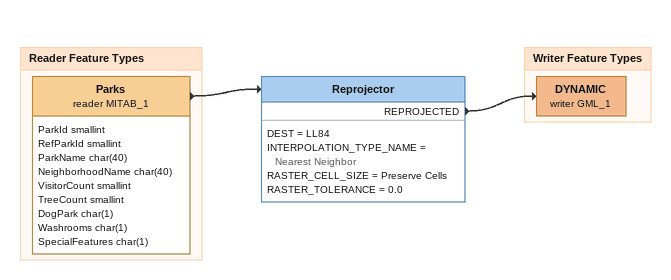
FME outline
Reprojector
    DEST = LL84
    INTERPOLATION_TYPE_NAME = Nearest Neighbor
    RASTER_CELL_SIZE = Preserve Cells
    RASTER_TOLERANCE = 0.0
    REPROJECTED -> DYNAMIC (writer GML_1)

Bookmark: Reader Feature Types
Parks (reader MITAB_1)
    attributes: ParkId smallint, RefParkId smallint, ParkName char(40), NeighborhoodName char(40), VisitorCount smallint, TreeCount smallint, DogPark char(1), Washrooms char(1), SpecialFeatures char(1)
    -> Reprojector

Bookmark: Writer Feature Types
DYNAMIC (writer GML_1)
